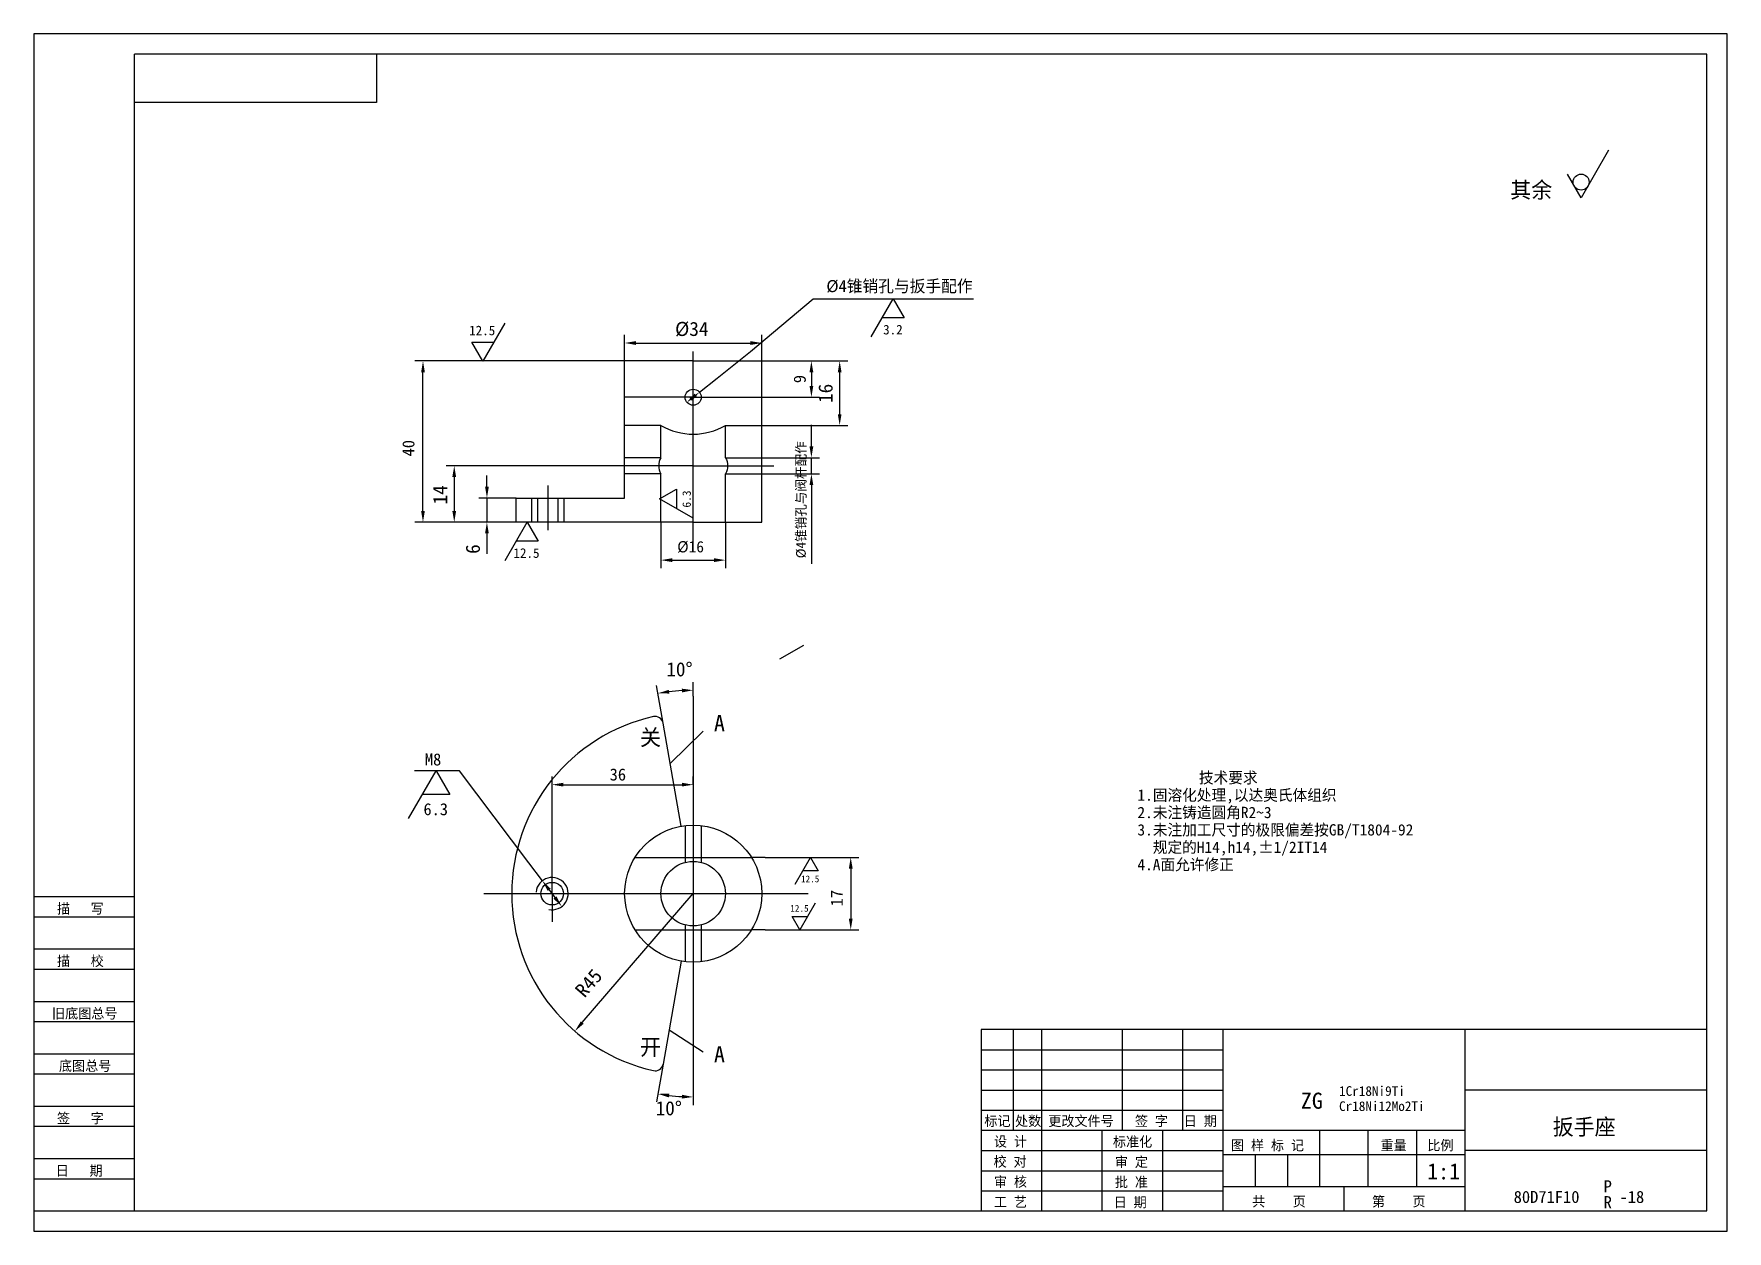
# Model space of a CAD drawing. Header units: metres. Extents: x 0 to 420, y 0 to 297.
import ezdxf

# ---------------------------------------------------------------- set-up
doc = ezdxf.new("R2010")
doc.units = ezdxf.units.M
for name, color, linetype in [('B', 3, 'Continuous'), ('C', 6, 'Continuous'), ('D', 1, 'Continuous'), ('FL', 5, 'Continuous'), ('T', 7, 'Continuous'), ('TL', 4, 'Continuous')]:
    doc.layers.add(name, color=color, linetype=linetype)

# ---------------------------------------------------------------- blocks, each defined once
blk = doc.blocks.new('TUKUN3')
at = {"layer": 'FL'}
for p, q in [((0, 297), (0, 0)), ((420, 297), (0, 297)), ((420, 0), (420, 297)), ((0, 78), (25, 78)), ((0, 70), (25, 70)), ((0, 65), (25, 65)), ((0, 57), (25, 57)), ((0, 52), (25, 52)), ((243, 25), (243, 50)), ((250, 5), (250, 50)), ((270, 25), (270, 50)), ((285, 25), (285, 50)), ((0, 44), (25, 44)), ((235, 45), (295, 45)), ((0, 39), (25, 39)), ((235, 40), (295, 40)), ((235, 35), (295, 35)), ((0, 31), (25, 31)), ((235, 30), (295, 30)), ((0, 26), (25, 26)), ((280, 5), (280, 25)), ((0, 18), (25, 18)), ((235, 20), (295, 20)), ((0, 13), (25, 13)), ((235, 15), (295, 15)), ((235, 10), (295, 10)), ((0, 0), (420, 0))]:
    blk.add_line(p, q, dxfattribs=at)
at = {"layer": 'TL'}
for p, q in [((25, 5), (25, 292)), ((415, 292), (25, 292)), ((85, 292), (85, 280)), ((415, 5), (415, 292)), ((85, 280), (25, 280)), ((0, 83), (25, 83)), ((235, 50), (235, 5)), ((415, 50), (235, 50)), ((295, 5), (295, 50)), ((355, 5), (355, 50)), ((415, 35), (355, 35)), ((355, 25), (235, 25)), ((265, 5), (265, 25)), ((319, 11), (319, 25)), ((331, 11), (331, 25)), ((343, 11), (343, 25)), ((295, 19), (355, 19)), ((303, 11), (303, 19)), ((311, 11), (311, 19)), ((415, 20), (355, 20)), ((355, 11), (295, 11)), ((325, 5), (325, 11)), ((0, 5), (415, 5))]:
    blk.add_line(p, q, dxfattribs=at)
at = {"layer": 'T'}
for s, p in [('描   写', (5.74, 78.76)), ('描   校', (5.74, 65.76)), ('旧底图总号', (4.49, 52.76)), ('底图总号', (6.22, 39.76)), ('签   字', (5.74, 26.76)), ('标记', (235.75, 26.07)), ('处数', (243.38, 26.07)), ('更改文件号', (251.61, 26.07)), ('签 字', (273.1, 26.07)), ('日 期', (285.23, 26.07)), ('设 计', (238.14, 20.99)), ('标准化', (267.65, 20.93)), ('图 样 标 记', (296.95, 20.04)), ('重量', (334.03, 20.04)), ('比例', (345.64, 20.04)), ('校 对', (238.05, 15.99)), ('审 定', (268.13, 15.93)), ('日   期', (5.45, 13.76)), ('审 核', (238.14, 10.99)), ('批 准', (268.13, 10.93)), ('工 艺', (238.14, 5.99)), ('日 期', (267.84, 5.93)), ('共    页', (302.18, 6.13)), ('第    页', (331.9, 6.13))]:
    blk.add_text(s, height=2.5, dxfattribs=at).set_placement(p)

msp = doc.modelspace()

# ---------------------------------------------------------------- linework, layer by layer
at = {"layer": 'B'}
for p, q in [((161.54, 100.61), (161.54, 91.47)), ((165.54, 100.61), (165.54, 91.47)), ((161.54, 75.98), (161.54, 66.84)), ((165.54, 75.98), (165.54, 66.84))]:
    msp.add_line(p, q, dxfattribs=at)
at = {"layer": 'C'}
for p, q in [((163.54, 168.54), (163.54, 218.22)), ((163.54, 206.86), (146.54, 206.86)), ((163.54, 206.86), (180.54, 206.86)), ((163.54, 189.86), (143.52, 189.86)), ((163.54, 189.86), (183.55, 189.86)), ((127.54, 173.87), (127.54, 185)), ((123.54, 175.86), (123.54, 181.86)), ((131.54, 175.86), (131.54, 181.86)), ((163.54, 132.67), (163.54, 35.85)), ((128.54, 83.72), (128.54, 90.72)), ((111.59, 83.72), (192.07, 83.72)), ((128.54, 83.72), (128.54, 76.72))]:
    msp.add_line(p, q, dxfattribs=at)
at = {"layer": 'D'}
for p, q in [((390.61, 268.12), (383.78, 256.29)), ((383.78, 256.29), (380.37, 262.21)), ((177.76, 218.2), (193.26, 231.28)), ((193.26, 231.28), (218.12, 231.28)), ((207.68, 221.81), (213.14, 231.28)), ((213.14, 231.28), (215.88, 226.55)), ((218.12, 231.28), (233.03, 231.28)), ((116.83, 225.25), (111.36, 215.78)), ((215.88, 226.55), (210.41, 226.55)), ((108.63, 220.52), (114.09, 220.52)), ((111.36, 215.78), (108.63, 220.52)), ((146.54, 215.86), (146.54, 222.31)), ((149.34, 220.31), (177.74, 220.31)), ((180.54, 215.86), (180.54, 222.31)), ((146.54, 215.86), (94.52, 215.86)), ((169.48, 211.6), (177.76, 218.2)), ((180.54, 215.86), (194.86, 215.86)), ((194.86, 215.86), (201.87, 215.86)), ((96.52, 178.66), (96.52, 213.06)), ((165.1, 208.1), (169.48, 211.6)), ((192.86, 213.06), (192.86, 209.66)), ((199.87, 213.06), (199.87, 202.66)), ((162.91, 206.36), (164.16, 207.36)), ((180.54, 206.86), (194.86, 206.86)), ((180.54, 199.86), (201.87, 199.86)), ((192.86, 197.46), (192.86, 200.05)), ((192.86, 194.66), (192.86, 197.46)), ((143.52, 189.86), (102.27, 189.86)), ((180.54, 191.86), (194.86, 191.86)), ((192.86, 187.86), (192.86, 191.86)), ((104.27, 187.06), (104.27, 178.66)), ((112.38, 184.66), (112.38, 187.46)), ((180.54, 187.86), (194.86, 187.86)), ((192.86, 185.06), (192.86, 182.26)), ((119.63, 181.86), (110.38, 181.86)), ((112.38, 181.86), (112.38, 175.86)), ((155.22, 181.68), (159.36, 184.07)), ((163.5, 176.89), (155.22, 181.68)), ((159.36, 184.07), (159.36, 179.28)), ((192.86, 182.26), (192.86, 165.51)), ((102.27, 175.86), (94.52, 175.86)), ((119.63, 175.86), (102.27, 175.86)), ((112.38, 175.86), (110.38, 175.86)), ((112.38, 173.06), (112.38, 170.26)), ((116.89, 166.39), (122.35, 175.86)), ((122.35, 175.86), (125.08, 171.12)), ((155.54, 175.86), (155.54, 164.45)), ((171.54, 175.86), (171.54, 164.45)), ((112.38, 170.26), (112.38, 168)), ((125.08, 171.12), (119.62, 171.12)), ((158.34, 166.45), (168.74, 166.45)), ((190.86, 145.27), (184.94, 141.86)), ((156.08, 126.02), (154.43, 135.38)), ((163.54, 132.67), (163.54, 136.18)), ((157.84, 116.01), (166.03, 124)), ((92.93, 102.39), (99.76, 114.22)), ((105.55, 114.22), (94.45, 114.22)), ((99.76, 114.22), (103.17, 108.31)), ((122.76, 91.39), (105.55, 114.22)), ((128.54, 90.72), (128.54, 112.75)), ((131.34, 110.75), (160.74, 110.75)), ((163.54, 110.75), (163.54, 112.75)), ((103.17, 108.31), (96.34, 108.31)), ((181.4, 92.72), (177.96, 92.72)), ((181.4, 92.72), (204.62, 92.72)), ((188.83, 86.1), (192.66, 92.72)), ((192.66, 92.72), (194.57, 89.41)), ((126.13, 86.92), (122.76, 91.39)), ((194.57, 89.41), (190.74, 89.41)), ((202.62, 89.92), (202.62, 77.52)), ((127.81, 84.68), (129.26, 82.77)), ((136.02, 51.73), (163.54, 83.72)), ((193.83, 81.35), (190, 74.72)), ((190, 74.72), (188.09, 78.04)), ((188.09, 78.04), (191.92, 78.04)), ((181.4, 74.72), (177.96, 74.72)), ((181.4, 74.72), (204.62, 74.72)), ((157.57, 49.91), (166.03, 44.52)), ((156.08, 41.42), (154.43, 32.08)), ((163.54, 35.85), (163.54, 31.28))]:
    msp.add_line(p, q, dxfattribs=at)
msp.add_circle((383.78, 260.23), 1.97, dxfattribs=at)
for radius, start, end in [(50.45, 93.18, 96.82), (50.44, 263.18, 266.82)]:
    msp.add_arc((163.54, 83.72), radius, start, end, dxfattribs=at)
for points in [[(149.34, 220.78), (149.34, 219.84), (146.54, 220.31)], [(177.74, 220.78), (177.74, 219.84), (180.54, 220.31)], [(96.05, 213.06), (96.98, 213.06), (96.52, 215.86)], [(192.4, 213.06), (193.33, 213.06), (192.86, 215.86)], [(199.41, 213.06), (200.34, 213.06), (199.87, 215.86)], [(164.45, 206.99), (163.87, 207.72), (161.97, 205.61)], [(163.2, 205.99), (162.62, 206.72), (165.1, 208.1)], [(192.4, 209.66), (193.33, 209.66), (192.86, 206.86)], [(199.41, 202.66), (200.34, 202.66), (199.87, 199.86)], [(192.4, 194.66), (193.33, 194.66), (192.86, 191.86)], [(103.8, 187.06), (104.73, 187.06), (104.27, 189.86)], [(192.4, 185.06), (193.33, 185.06), (192.86, 187.86)], [(111.91, 184.66), (112.85, 184.66), (112.38, 181.86)], [(96.05, 178.66), (96.98, 178.66), (96.52, 175.86)], [(103.8, 178.66), (104.73, 178.66), (104.27, 175.86)], [(111.91, 173.06), (112.85, 173.06), (112.38, 175.86)], [(158.34, 166.92), (158.34, 165.98), (155.54, 166.45)], [(168.74, 166.92), (168.74, 165.98), (171.54, 166.45)], [(160.72, 134.57), (160.75, 133.63), (163.54, 134.18)], [(157.61, 133.36), (157.48, 134.28), (154.78, 133.41)], [(131.34, 111.22), (131.34, 110.29), (128.54, 110.75)], [(160.74, 111.22), (160.74, 110.29), (163.54, 110.75)], [(202.15, 89.92), (203.09, 89.92), (202.62, 92.72)], [(127.44, 84.4), (128.19, 84.96), (126.13, 86.92)], [(128.89, 82.48), (129.63, 83.05), (130.94, 80.53)], [(202.15, 77.52), (203.09, 77.52), (202.62, 74.72)], [(136.37, 51.43), (135.66, 52.03), (134.19, 49.61)], [(157.48, 33.18), (157.62, 34.1), (154.78, 34.05)], [(160.75, 33.83), (160.72, 32.89), (163.54, 33.28)]]:
    msp.add_solid(points, dxfattribs=at)
at = {"layer": 'FL'}
msp.add_arc((128.54, 83.72), 4, 257.95, 174.3, dxfattribs=at)
at = {"layer": 'TL'}
for p, q in [((163.54, 215.86), (146.54, 215.86)), ((146.54, 199.86), (146.54, 215.86)), ((163.54, 215.86), (180.54, 215.86)), ((180.54, 199.86), (180.54, 215.86)), ((146.54, 191.86), (146.54, 199.86)), ((155.54, 199.86), (146.54, 199.86)), ((155.54, 191.86), (155.54, 199.86)), ((171.54, 191.86), (171.54, 199.86)), ((171.54, 199.86), (180.54, 199.86)), ((180.54, 191.86), (180.54, 199.86)), ((155.54, 191.86), (146.54, 191.86)), ((146.54, 187.86), (146.54, 191.86)), ((171.54, 191.86), (180.54, 191.86)), ((180.54, 187.86), (180.54, 191.86)), ((146.54, 181.86), (146.54, 187.86)), ((155.54, 187.86), (146.54, 187.86)), ((155.54, 175.86), (155.54, 187.86)), ((171.54, 187.86), (180.54, 187.86)), ((171.54, 175.86), (171.54, 187.86)), ((180.54, 175.86), (180.54, 187.86)), ((119.63, 181.86), (123.54, 181.86)), ((119.63, 175.86), (119.63, 181.86)), ((123.54, 181.86), (131.54, 181.86)), ((125.04, 175.86), (125.04, 181.86)), ((130.04, 175.86), (130.04, 181.86)), ((131.54, 181.86), (146.54, 181.86)), ((123.54, 175.86), (119.63, 175.86)), ((131.54, 175.86), (123.54, 175.86)), ((163.54, 175.86), (131.54, 175.86)), ((163.54, 175.86), (171.54, 175.86)), ((171.54, 175.86), (180.54, 175.86)), ((160.58, 100.47), (156.08, 126.02)), ((149.11, 92.72), (159.18, 92.72)), ((159.18, 92.72), (167.9, 92.72)), ((167.9, 92.72), (177.96, 92.72)), ((149.11, 74.72), (159.18, 74.72)), ((159.18, 74.72), (167.9, 74.72)), ((167.9, 74.72), (177.96, 74.72)), ((160.58, 66.98), (156.08, 41.42))]:
    msp.add_line(p, q, dxfattribs=at)
for points in [[(155.54, 199.86, 0.27), (171.54, 199.86, 0.27)], [(155.54, 191.86, 0.27), (155.54, 187.86, 0.27)], [(171.54, 191.86, -0.27), (171.54, 187.86, -0.27)]]:
    msp.add_lwpolyline(points, format="xyb", dxfattribs=at)
for centre, radius in [((163.54, 206.86), 2), ((163.54, 83.72), 17), ((163.54, 83.72), 8), ((128.54, 83.72), 2.8)]:
    msp.add_circle(centre, radius, dxfattribs=at)
for centre, radius, start, end in [((163.54, 83.72), 45, 102.67, 257.33), ((154.11, 125.68), 2, 10, 102.67), ((154.11, 41.77), 2, 257.33, 350)]:
    msp.add_arc(centre, radius, start, end, dxfattribs=at)

# ---------------------------------------------------------------- block references
at = {"layer": 'D'}
msp.add_blockref('TUKUN3', (0, 0), dxfattribs=at)

# ---------------------------------------------------------------- texts
for s, height, p in [('其余', 4, (366.22, 256.29)), ('%%c4锥销孔与扳手配作', 3, (196.57, 232.93)), ('12.5', 2.38, (107.96, 222.24)), ('%%c34', 3.5, (159.04, 222.06)), ('3.2', 2.38, (210.65, 222.44)), ('12.5', 2.38, (118.95, 167.02)), ('%%c16', 2.8, (159.58, 168.38)), ('10%%D', 3.5, (156.87, 137.62)), ('A', 4, (168.69, 124)), ('关', 4, (150.36, 120.48)), ('M8', 3, (96.98, 115.52)), ('36', 3, (142.81, 111.78)), ('        技术要求', 2.8, (273.73, 111.09)), ('1.固溶化处理,以达奥氏体组织', 2.8, (273.73, 106.77)), ('6.3', 2.98, (96.64, 103.18)), ('2.未注铸造圆角R2%%1263', 2.8, (273.73, 102.46)), ('3.未注加工尺寸的极限偏差按GB/T1804-92', 2.8, (273.73, 98.15)), ('  规定的H14,h14,%%P1/2IT14', 2.8, (273.73, 93.84)), ('4.A面允许修正', 2.8, (273.73, 89.53)), ('12.5', 1.67, (190.28, 86.54)), ('12.5', 1.67, (187.62, 79.24)), ('开', 4, (150.36, 43.65)), ('A', 4, (168.69, 41.87)), ('ZG', 4, (314.27, 30.36)), ('1Cr18Ni9Ti', 2.4, (323.74, 33.56)), ('10%%D', 3.5, (154.22, 28.73)), ('Cr18Ni12Mo2Ti', 2.4, (323.74, 29.8)), ('扳手座', 4, (376.75, 23.86)), ('1:1', 4, (345.59, 12.82)), ('P', 3, (389.37, 9.62)), ('80D71F10', 3, (367.05, 6.99)), ('R', 3, (389.37, 5.68)), ('-18', 3, (393.31, 6.99))]:
    msp.add_text(s, height=height, dxfattribs=at).set_placement(p)
for s, height, rotation, p in [('9', 3, 90, (191.46, 210.35)), ('16', 3.5, 90, (198.12, 205.44)), ('40', 3, 90, (94.4, 192.18)), ('%%c4锥销孔与阀杆配作', 2.4, 90, (191.46, 166.91)), ('14', 3.5, 90, (102.52, 180.27)), ('6.3', 2.08, 90, (162.95, 179.49)), ('6', 3.5, 90, (110.63, 168)), ('17', 3, 90, (200.64, 80.58)), ('R45', 3.5, 49.3, (136.6, 57.71))]:
    msp.add_text(s, height=height, rotation=rotation, dxfattribs=at).set_placement(p)

doc.saveas('drawing.dxf')
